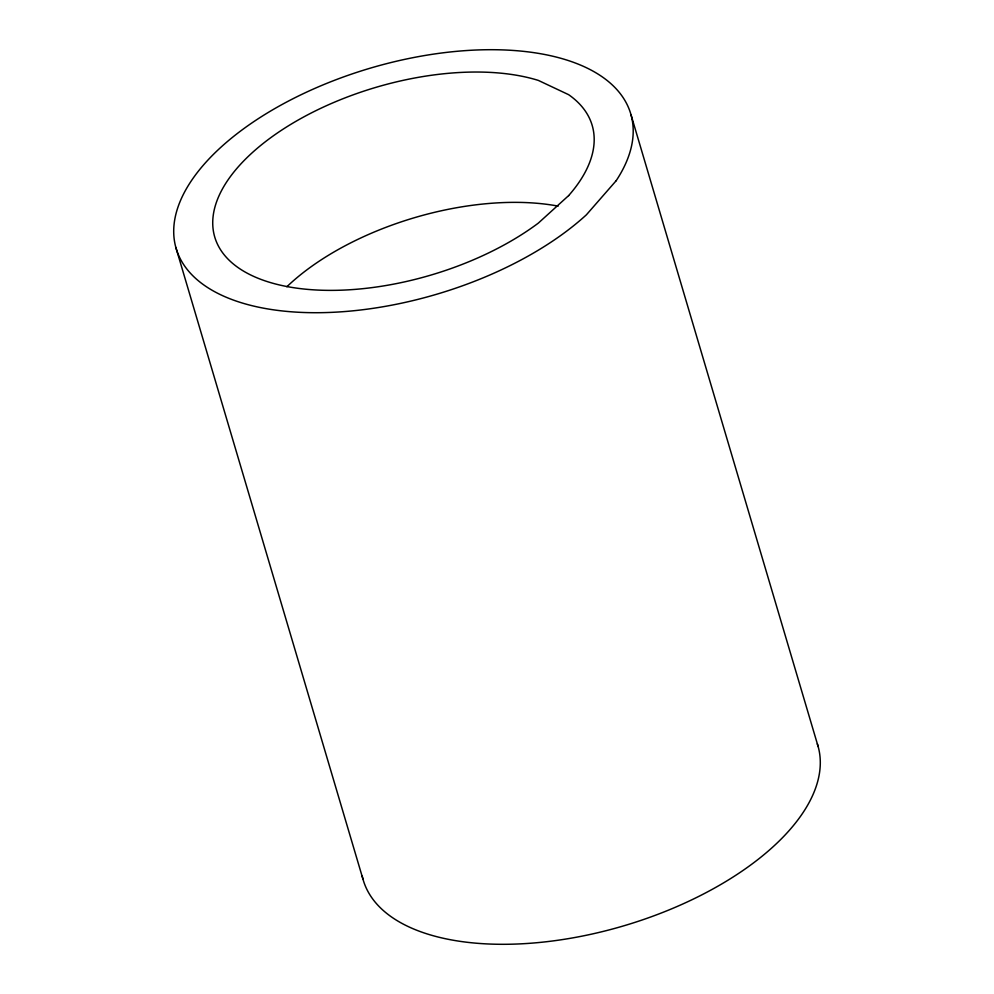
<?xml version="1.0" encoding="UTF-8"?>
<svg xmlns="http://www.w3.org/2000/svg" width="994" height="994" viewBox="0 0 994 994"><rect width="100%" height="100%" fill="white"/><g stroke="black" fill="none" stroke-linecap="round" stroke-linejoin="round"><path stroke-width="1.49" d="M631.091 115.055L818.174 746.656M175.826 247.344L362.909 878.944M817.341 743.86A237.057 117.814 -16.5 0 1 621.623 926.458A237.057 117.814 -16.5 0 1 362.214 876.112M286.868 286.744A196.8 97.81 -16.5 0 1 558.168 206.118M616.131 180.759L586.398 214.803A237.057 117.814 -16.5 0 1 200.179 282.234A237.057 117.814 -16.5 0 1 392.332 62.212A237.057 117.814 -16.5 0 1 616.131 180.759M568.643 195.594L538.326 223.116A196.8 97.81 -16.5 0 1 268.591 282.01A196.8 97.81 -16.5 0 1 268.591 139.284A196.8 97.81 -16.5 0 1 538.326 80.402L568.63 94.678A196.8 97.81 -16.5 0 1 568.643 195.594"/></g></svg>
